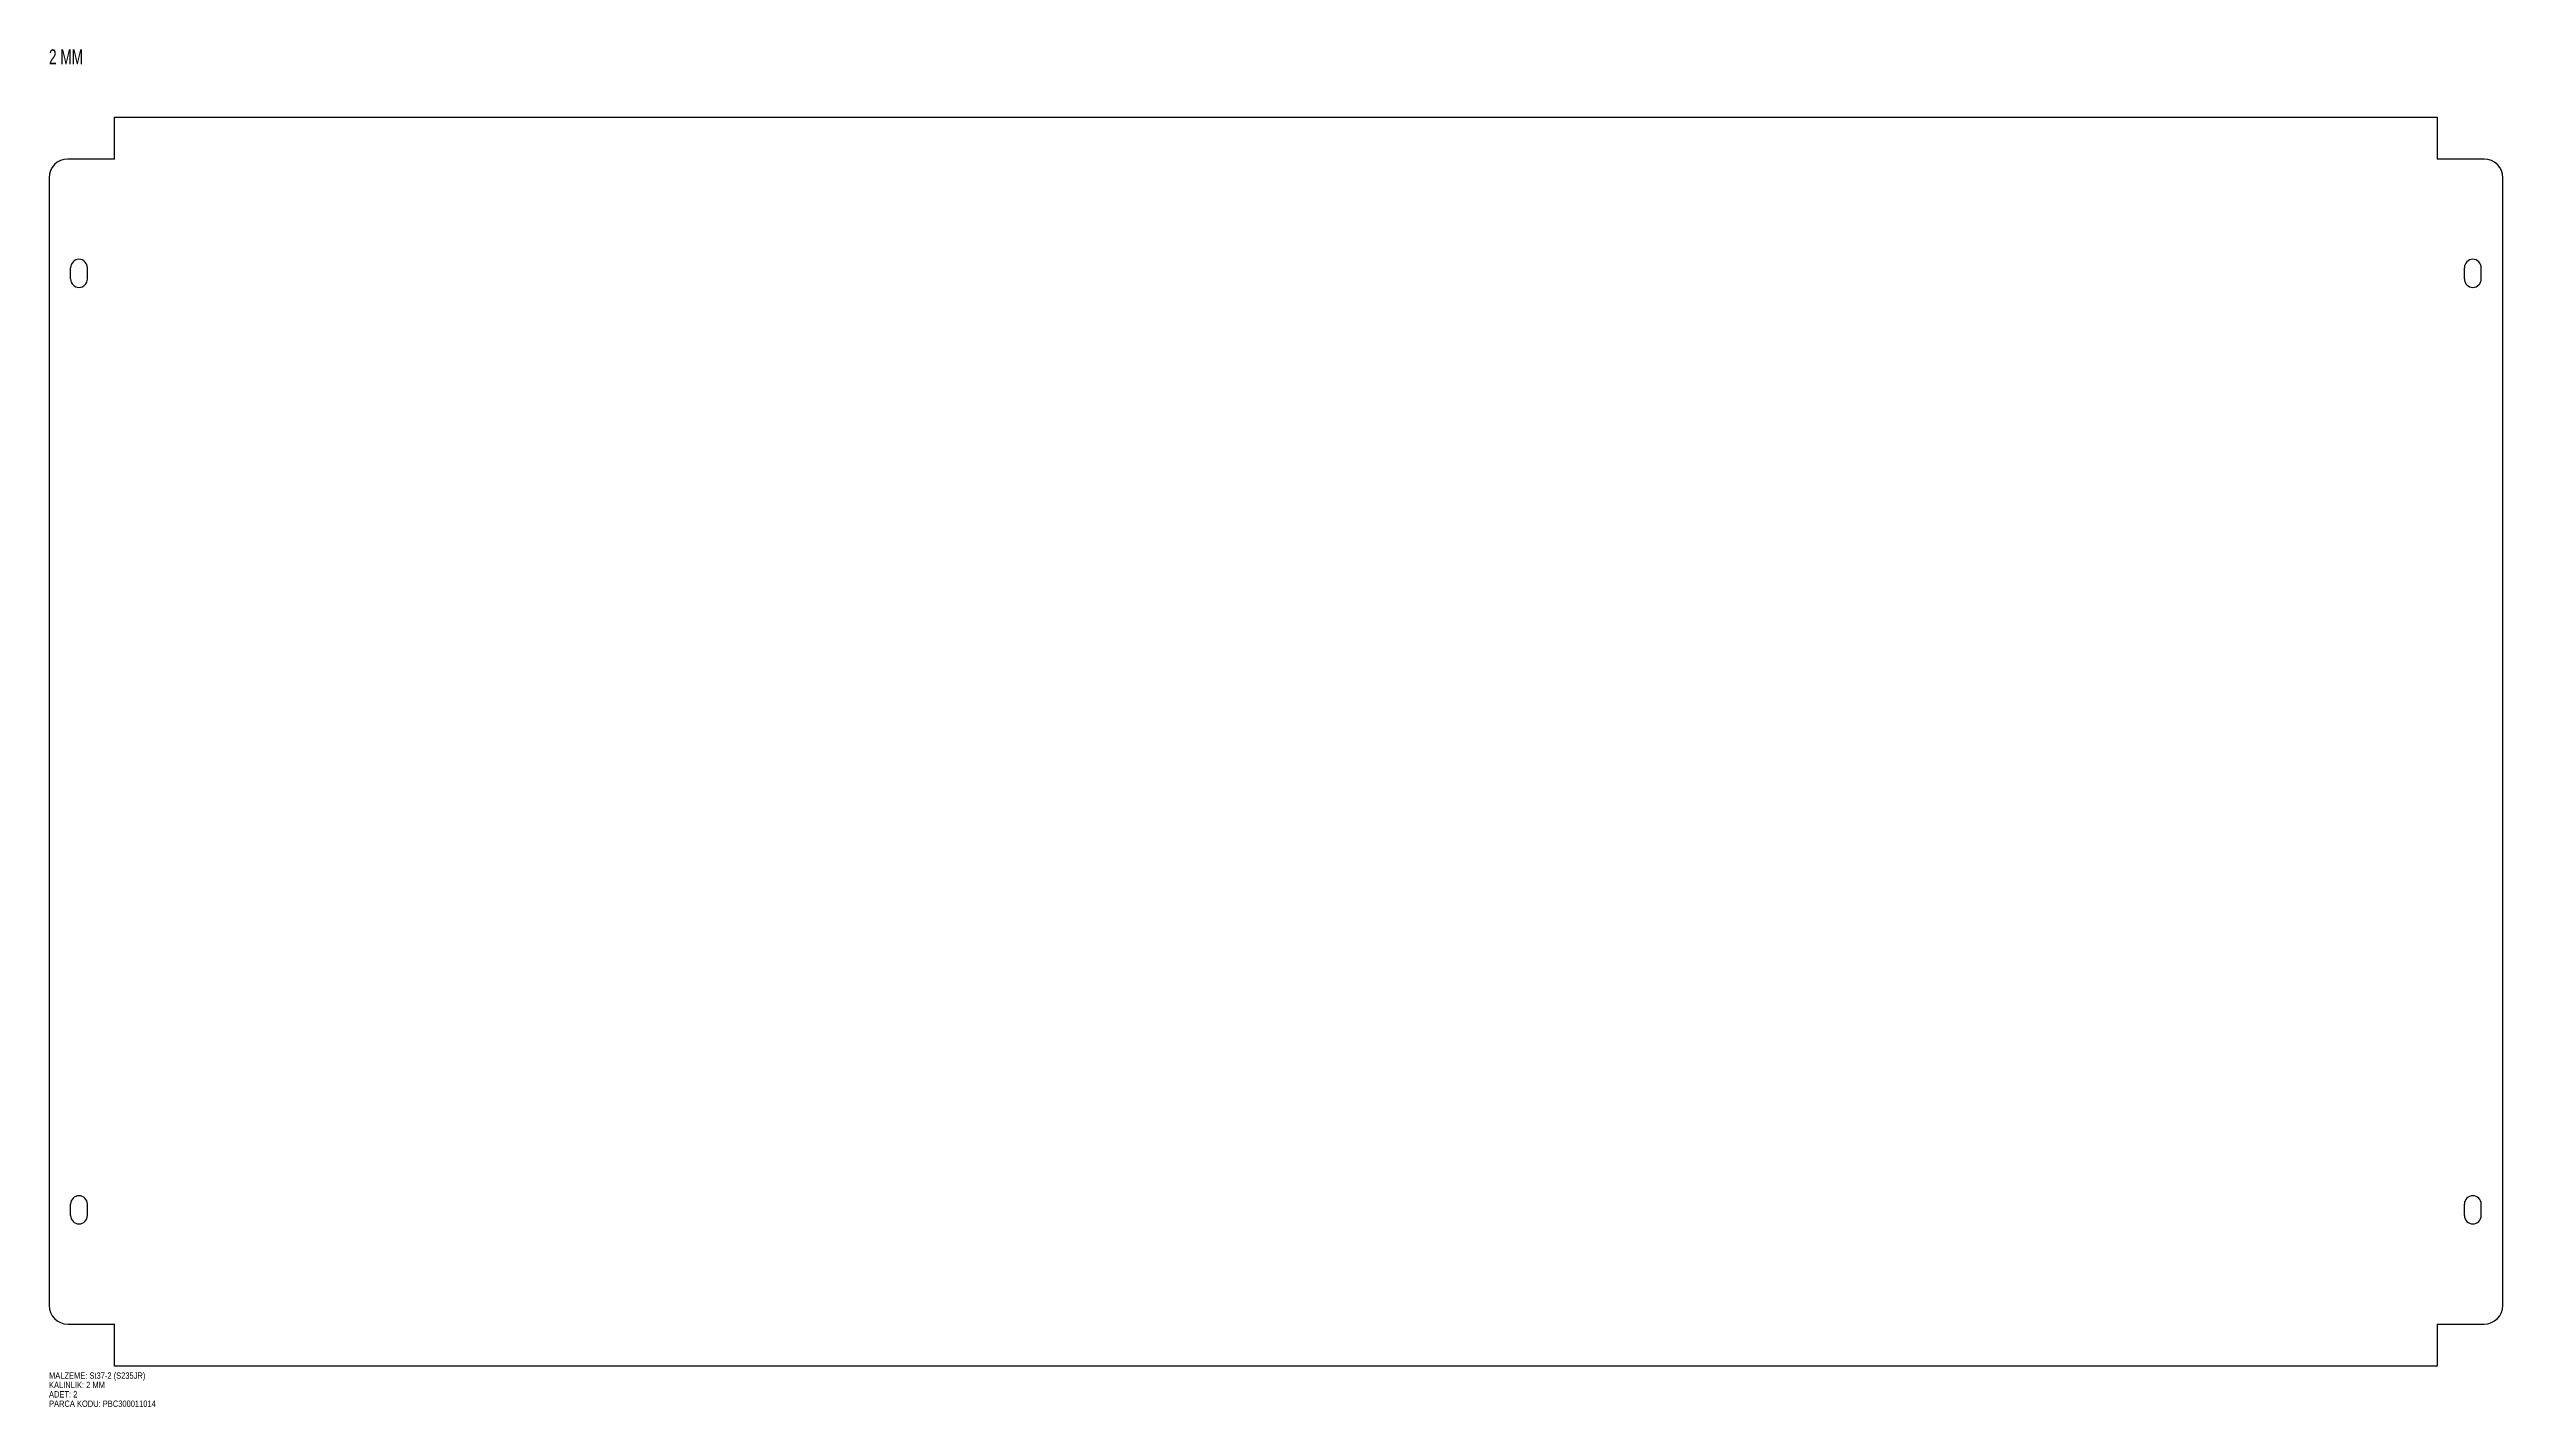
# Model space of a CAD drawing. Header units: millimetres. Extents: x -192 to 1381, y -1150 to 2027.
# Drawn here: x -182 to 1128, y 1302 to 2027 of the extents above; entities that cross this region are included whole.
import ezdxf

# ---------------------------------------------------------------- set-up
doc = ezdxf.new("R2010")
doc.units = ezdxf.units.MM
doc.linetypes.add('SLD-Katı', pattern=[0])
doc.layers.add('SRC_GEOMETRY', color=7, linetype='SLD-Katı')
doc.layers.add('SRC_INFO', color=1, linetype='SLD-Katı')
doc.styles.add('SLDTEXTSTYLE0', font='TXT', dxfattribs={"width": 0.736842})
doc.styles.add('SLDTEXTSTYLE1', font='TXT', dxfattribs={"width": 0.677632})

msp = doc.modelspace()

# ---------------------------------------------------------------- linework, layer by layer
at = {"layer": 'SRC_GEOMETRY', "color": 7, "linetype": 'SLD-Katı'}
for p, q in [((-146.8, 1968.5), (-146.8, 1990.9)), ((-146.8, 1990.9), (1093.2, 1990.9)), ((1093.2, 1990.9), (1093.2, 1968.5)), ((-146.8, 1968.5), (-171.8, 1968.5)), ((1118.2, 1968.5), (1093.2, 1968.5)), ((-181.8, 1958.5), (-181.8, 1356.5)), ((1128.2, 1356.5), (1128.2, 1958.5)), ((-170.3, 1904.5), (-170.3, 1910.5)), ((-161.3, 1904.5), (-161.3, 1910.5)), ((1107.7, 1904.5), (1107.7, 1910.5)), ((1116.7, 1904.5), (1116.7, 1910.5)), ((-170.3, 1404.5), (-170.3, 1410.5)), ((-161.3, 1404.5), (-161.3, 1410.5)), ((1107.7, 1404.5), (1107.7, 1410.5)), ((1116.7, 1404.5), (1116.7, 1410.5)), ((-171.8, 1346.5), (-146.8, 1346.5)), ((-146.8, 1324.1), (-146.8, 1346.5)), ((1093.2, 1346.5), (1093.2, 1324.1)), ((1093.2, 1346.5), (1118.2, 1346.5)), ((1093.2, 1324.1), (-146.8, 1324.1))]:
    msp.add_line(p, q, dxfattribs=at)
for centre, radius, start, end in [((-171.8, 1958.5), 10, 90, 180), ((1118.2, 1958.5), 10, 0, 90), ((-165.8, 1910.5), 4.5, 0, 180), ((1112.2, 1910.5), 4.5, 0, 180), ((-165.8, 1904.5), 4.5, 180, 0), ((1112.2, 1904.5), 4.5, 180, 0), ((-165.8, 1410.5), 4.5, 0, 180), ((1112.2, 1410.5), 4.5, 0, 180), ((-165.8, 1404.5), 4.5, 180, 0), ((1112.2, 1404.5), 4.5, 180, 0), ((-171.8, 1356.5), 10, 180, 270), ((1118.2, 1356.5), 10, 270, 0)]:
    msp.add_arc(centre, radius, start, end, dxfattribs=at)

# ---------------------------------------------------------------- texts
at = {"layer": 'SRC_INFO', "color": 1, "attachment_point": 1}
for s, insert, char_height, style in [('2 MM', (-181.8, 2027.1), 8, 'SLDTEXTSTYLE1'), ('ADET: 2', (-181.8, 1310.7), 3.4, 'SLDTEXTSTYLE0'), ('MALZEME: St37-2 (S235JR)', (-181.8, 1320.7), 3.4, 'SLDTEXTSTYLE0'), ('KALINLIK: 2 MM', (-181.8, 1315.7), 3.4, 'SLDTEXTSTYLE0'), ('PARCA KODU: PBC300011014', (-181.8, 1305.7), 3.4, 'SLDTEXTSTYLE0')]:
    msp.add_mtext(s, dxfattribs=dict(at, insert=insert, char_height=char_height, style=style))

doc.saveas('drawing.dxf')
